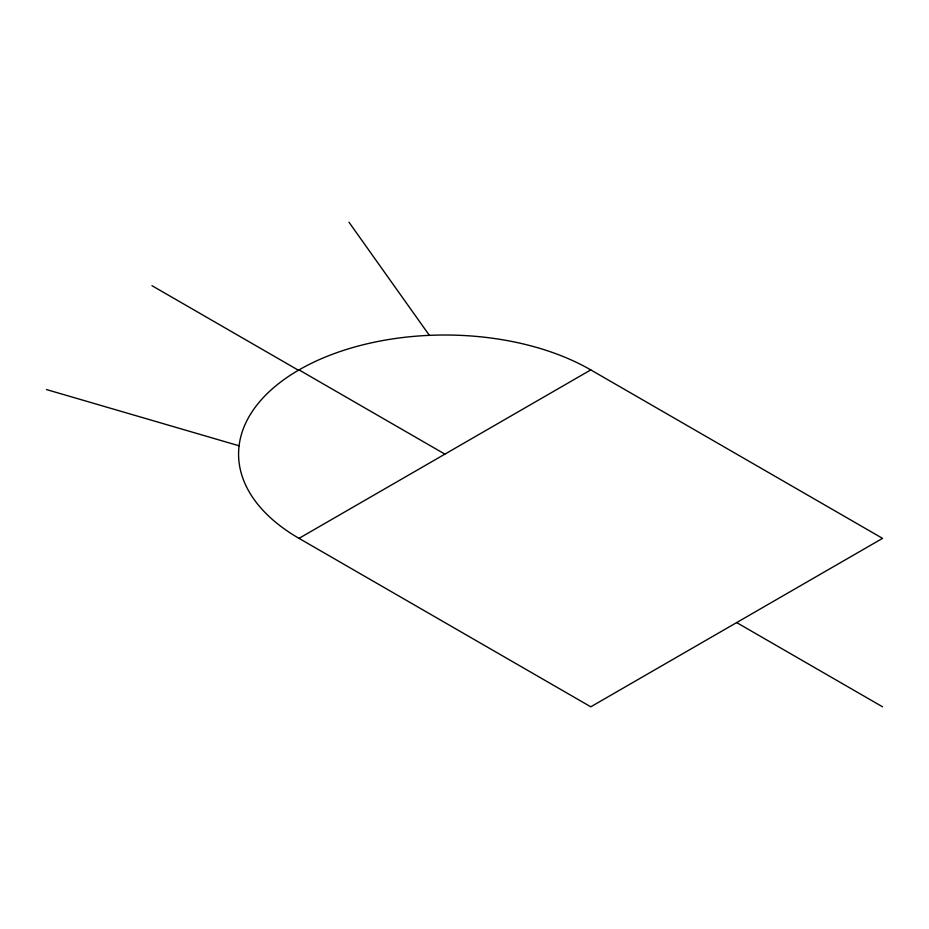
<?xml version="1.0" encoding="UTF-8"?>
<svg xmlns="http://www.w3.org/2000/svg" width="929" height="929" viewBox="0 0 929 929"><rect width="100%" height="100%" fill="white"/><g stroke="black" fill="none" stroke-linecap="round" stroke-linejoin="round"><path stroke-width="1.39" d="M299.01 538.356L590.786 369.905L882.55 538.356L590.786 706.806L299.01 538.356A206.308 119.109 0 0 1 299.01 369.905A206.308 119.109 0 0 1 590.786 369.905M46.45 389.553L239.09 445.792M299.01 369.905L444.898 454.13M736.662 622.581L882.55 706.806M151.961 285.679L298.43 370.241M348.956 222.194L429.372 335.357"/></g></svg>
